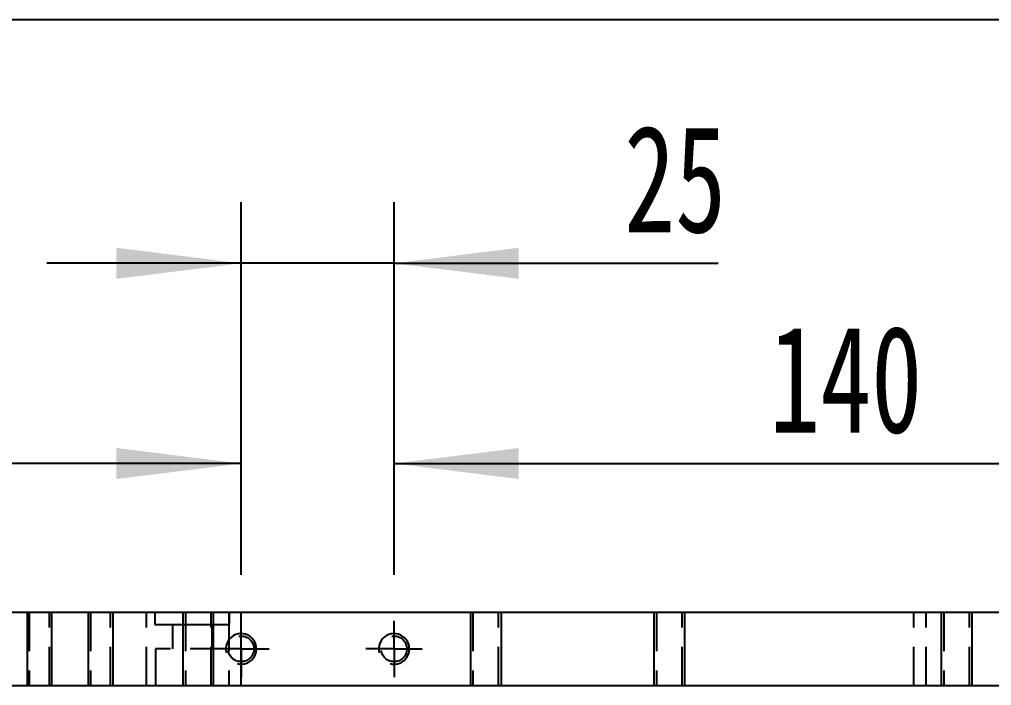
# Model space of a CAD drawing. Extents: x 2 to 292, y 3 to 207.
# Drawn here: x 114.51 to 146.3, y 184.78 to 206.57 of the extents above; entities that cross this region are included whole.
import ezdxf

# ---------------------------------------------------------------- set-up
doc = ezdxf.new("R2010")
doc.units = 0
doc.linetypes.add('SLD-实线', pattern=[0])
doc.linetypes.add('SLD-虚线', pattern=[1.905, 1.27, -0.635])
doc.layers.get('0').update_dxf_attribs({"linetype": 'CONTINUOUS'})
doc.layers.add('图框', color=7, linetype='SLD-实线')
doc.layers.add('粗实线', color=7, linetype='SLD-实线')
doc.styles.add('SLDTEXTSTYLE2', font='TXT', dxfattribs={"width": 0.7})
doc.dimstyles.new('SLDDIMSTYLE13', dxfattribs={"dimtxt": 3.5, "dimasz": 4.08, "dimexe": 0, "dimexo": 0.0625, "dimgap": 0.875, "dimtad": 2, "dimlfac": 5, "dimrnd": 1e-09, "dimzin": 12, "dimtxsty": 'SLDTEXTSTYLE2', "dimsah": 1, "dimcen": 0.09, "dimazin": 3, "dimtfac": 1, "dimtmove": 0, "dimatfit": 3, "dimtolj": 1, "dimtzin": 12})
doc.dimstyles.new('SLDDIMSTYLE4', dxfattribs={"dimtxt": 3.5, "dimasz": 4.08, "dimexe": 0, "dimexo": 0.0625, "dimgap": 0.875, "dimtad": 2, "dimlfac": 5, "dimrnd": 1e-09, "dimzin": 12, "dimtxsty": 'SLDTEXTSTYLE2', "dimsah": 1, "dimcen": 0.09, "dimazin": 3, "dimtfac": 1, "dimtofl": 0, "dimtmove": 0, "dimatfit": 3, "dimtolj": 1, "dimtzin": 12})

# ---------------------------------------------------------------- blocks, each defined once
blk = doc.blocks.new('_D_87')
at = {"layer": '图框', "color": 5}
for p, q in [((95.765, 188.398), (95.765, 194.042)), ((121.765, 188.398), (121.765, 194.042)), ((121.765, 192.042), (95.765, 192.042))]:
    blk.add_line(p, q, dxfattribs=at)
for points in [[(95.765, 192.042), (99.845, 191.534), (99.845, 192.55)], [(121.765, 192.042), (117.685, 192.55), (117.685, 191.534)]]:
    blk.add_solid(points, dxfattribs=at)
at = {"layer": '图框', "color": 5, "insert": (106.444, 196.554), "char_height": 3.5, "attachment_point": 1, "style": 'SLDTEXTSTYLE2'}
blk.add_mtext('130', dxfattribs=at)
blk = doc.blocks.new('_D_88')
at = {"layer": '图框', "color": 5}
for p, q in [((121.765, 188.398), (121.765, 200.593)), ((126.765, 188.398), (126.765, 200.593)), ((121.765, 198.593), (115.415, 198.593)), ((126.765, 198.593), (121.765, 198.593)), ((126.765, 198.593), (137.363, 198.593))]:
    blk.add_line(p, q, dxfattribs=at)
for points in [[(121.765, 198.593), (117.685, 199.101), (117.685, 198.085)], [(126.765, 198.593), (130.845, 198.085), (130.845, 199.101)]]:
    blk.add_solid(points, dxfattribs=at)
at = {"layer": '图框', "color": 5, "insert": (134.291, 203.105), "char_height": 3.5, "attachment_point": 1, "style": 'SLDTEXTSTYLE2'}
blk.add_mtext('25', dxfattribs=at)
blk = doc.blocks.new('_D_89')
at = {"layer": '图框', "color": 5}
for p, q in [((126.765, 188.398), (126.765, 194.042)), ((154.765, 188.398), (154.765, 194.042)), ((126.765, 192.042), (154.765, 192.042))]:
    blk.add_line(p, q, dxfattribs=at)
for points in [[(126.765, 192.042), (130.845, 191.534), (130.845, 192.55)], [(154.765, 192.042), (150.685, 192.55), (150.685, 191.534)]]:
    blk.add_solid(points, dxfattribs=at)
at = {"layer": '图框', "color": 5, "insert": (139.037, 196.554), "char_height": 3.5, "attachment_point": 1, "style": 'SLDTEXTSTYLE2'}
blk.add_mtext('140', dxfattribs=at)
blk = doc.blocks.new('SW_CENTERMARKSYMBOL_74')
at = {"layer": '图框', "color": 0}
for p, q in [((0, 0.5), (0, 0.92)), ((0, 0), (0, 0.5)), ((-0.5, 0), (-0.92, 0)), ((0, 0), (-0.5, 0)), ((0, 0), (0, -0.5)), ((0, 0), (0.5, 0)), ((0.5, 0), (0.92, 0)), ((0, -0.5), (0, -0.92))]:
    blk.add_line(p, q, dxfattribs=at)
blk = doc.blocks.new('SW_CENTERMARKSYMBOL_75')
at = {"layer": '图框', "color": 0}
for p, q in [((0, 0.5), (0, 0.92)), ((0, 0), (0, 0.5)), ((-0.5, 0), (-0.92, 0)), ((0, 0), (-0.5, 0)), ((0, 0), (0, -0.5)), ((0, 0), (0.5, 0)), ((0.5, 0), (0.92, 0)), ((0, -0.5), (0, -0.92))]:
    blk.add_line(p, q, dxfattribs=at)

msp = doc.modelspace()

# ---------------------------------------------------------------- linework, layer by layer
at = {"color": 7, "linetype": 'SLD-实线'}
for p, q in [((49.76450831, 187.17789008), (167.76450306, 187.17789008)), ((114.76450569, 187.17789007), (114.76450569, 184.77789007)), ((115.56450569, 187.17789007), (115.56450569, 184.77789007)), ((116.76450569, 187.17789007), (116.76450569, 184.77789007)), ((117.56450569, 187.17789007), (117.56450569, 184.77789007)), ((119.86450569, 184.77789007), (119.86450569, 187.17789007)), ((119.86450569, 184.77789007), (119.86450569, 187.17789007)), ((119.86450569, 184.77789007), (119.86450569, 187.17789007)), ((119.86450569, 184.77789007), (119.86450569, 187.17789007)), ((120.86450569, 184.77789007), (120.86450569, 187.17789007)), ((120.86450569, 184.77789007), (120.86450569, 187.17789007)), ((120.86450569, 184.77789007), (120.86450569, 187.17789007)), ((120.86450569, 184.77789007), (120.86450569, 187.17789007)), ((129.26450569, 187.17789007), (129.26450569, 184.77789007)), ((130.26450569, 187.17789007), (130.26450569, 184.77789007)), ((135.26450569, 187.17789007), (135.26450569, 184.77789007)), ((136.26450569, 187.17789007), (136.26450569, 184.77789007)), ((144.66450569, 184.77789007), (144.66450569, 187.17789007)), ((144.66450569, 184.77789007), (144.66450569, 187.17789007)), ((144.66450569, 184.77789007), (144.66450569, 187.17789007)), ((144.66450569, 184.77789007), (144.66450569, 187.17789007)), ((145.66450569, 184.77789007), (145.66450569, 187.17789007)), ((145.66450569, 184.77789007), (145.66450569, 187.17789007)), ((145.66450569, 184.77789007), (145.66450569, 187.17789007)), ((145.66450569, 184.77789007), (145.66450569, 187.17789007)), ((49.76450831, 184.77789006), (167.76450306, 184.77789006))]:
    msp.add_line(p, q, dxfattribs=at)
at = {"color": 7, "linetype": 'SLD-虚线'}
for p, q in [((114.83450562, 187.17789008), (114.83450562, 184.77789006)), ((115.49450562, 184.77789006), (115.49450562, 187.17789008)), ((116.83450595, 187.17789008), (116.83450595, 184.77789006)), ((117.49450594, 184.77789006), (117.49450594, 187.17789008)), ((118.66450563, 184.77789006), (118.66450563, 187.17789008)), ((118.9445059, 187.17789008), (118.9445059, 186.77789011)), ((119.94450569, 187.17789008), (119.94450569, 184.77789006)), ((120.78450576, 184.77789006), (120.78450576, 187.17789008)), ((121.36450589, 187.17789008), (121.36450589, 184.77789006)), ((121.38450623, 186.77789011), (121.38450623, 187.17789008)), ((121.76450521, 184.77789006), (121.76450521, 187.17789008)), ((129.34450537, 187.17789008), (129.34450537, 184.77789006)), ((130.18450618, 184.77789006), (130.18450618, 187.17789008)), ((135.34450561, 187.17789008), (135.34450561, 184.77789006)), ((136.18450493, 184.77789006), (136.18450493, 187.17789008)), ((143.76450509, 184.77789006), (143.76450509, 187.17789008)), ((144.1645059, 184.77789006), (144.1645059, 187.17789008)), ((144.74450678, 187.17789008), (144.74450678, 184.77789006)), ((145.5845061, 184.77789006), (145.5845061, 187.17789008)), ((118.9445059, 186.77789011), (120.16450569, 186.77789011)), ((119.51450587, 186.77789011), (119.51450587, 185.97789007)), ((120.16450569, 186.77789011), (121.38450623, 186.77789011)), ((120.81450552, 185.97789007), (120.81450552, 186.77789011)), ((121.36450589, 185.97789007), (118.9645055, 185.97789007)), ((118.9645055, 185.97789007), (118.9645055, 184.77789006))]:
    msp.add_line(p, q, dxfattribs=at)
for centre in [(121.76450569, 185.97789007), (126.76450569, 185.97789007)]:
    msp.add_circle(centre, 0.42, dxfattribs=at)
at = {"color": 7, "linetype": 'SLD-实线'}
for centre in [(121.76450569, 185.97789007), (126.76450569, 185.97789007)]:
    msp.add_arc(centre, 0.5, 255, 195, dxfattribs=at)
at = {"layer": '粗实线', "color": 5}
msp.add_line((2.20335337, 206.5709215), (292.20335529, 206.5709215), dxfattribs=at)

# ---------------------------------------------------------------- block references
at = {"layer": '图框', "color": 5}
for name, p in [('SW_CENTERMARKSYMBOL_74', (121.76450569, 185.97789007)), ('SW_CENTERMARKSYMBOL_75', (126.76450569, 185.97789007))]:
    msp.add_blockref(name, p, dxfattribs=at)

# ---------------------------------------------------------------- dimensions: what is measured, and where the dimension line sits
for base, p1, p2, dimstyle, picture, middle in [((121.76450569, 198.59282584), (126.76450569, 186.89789007), (121.76450569, 186.89789007), 'SLDDIMSTYLE13', '_D_88', (135.82731654, 198.59282584)), ((95.76450569, 192.04223094), (121.76450569, 186.89789007), (95.76450569, 186.89789007), 'SLDDIMSTYLE4', '_D_87', (108.74843099, 192.04223094)), ((154.76450569, 192.04223094), (126.76450569, 186.89789007), (154.76450569, 186.89789007), 'SLDDIMSTYLE4', '_D_89', (141.34094939, 192.04223094))]:
    dim = msp.add_linear_dim(base=base, p1=p1, p2=p2, dimstyle=dimstyle, dxfattribs=at)
    dim.commit()
    dim.dimension.update_dxf_attribs({"geometry": picture, "text_midpoint": middle, "dimtype": 160})

doc.saveas('drawing.dxf')
